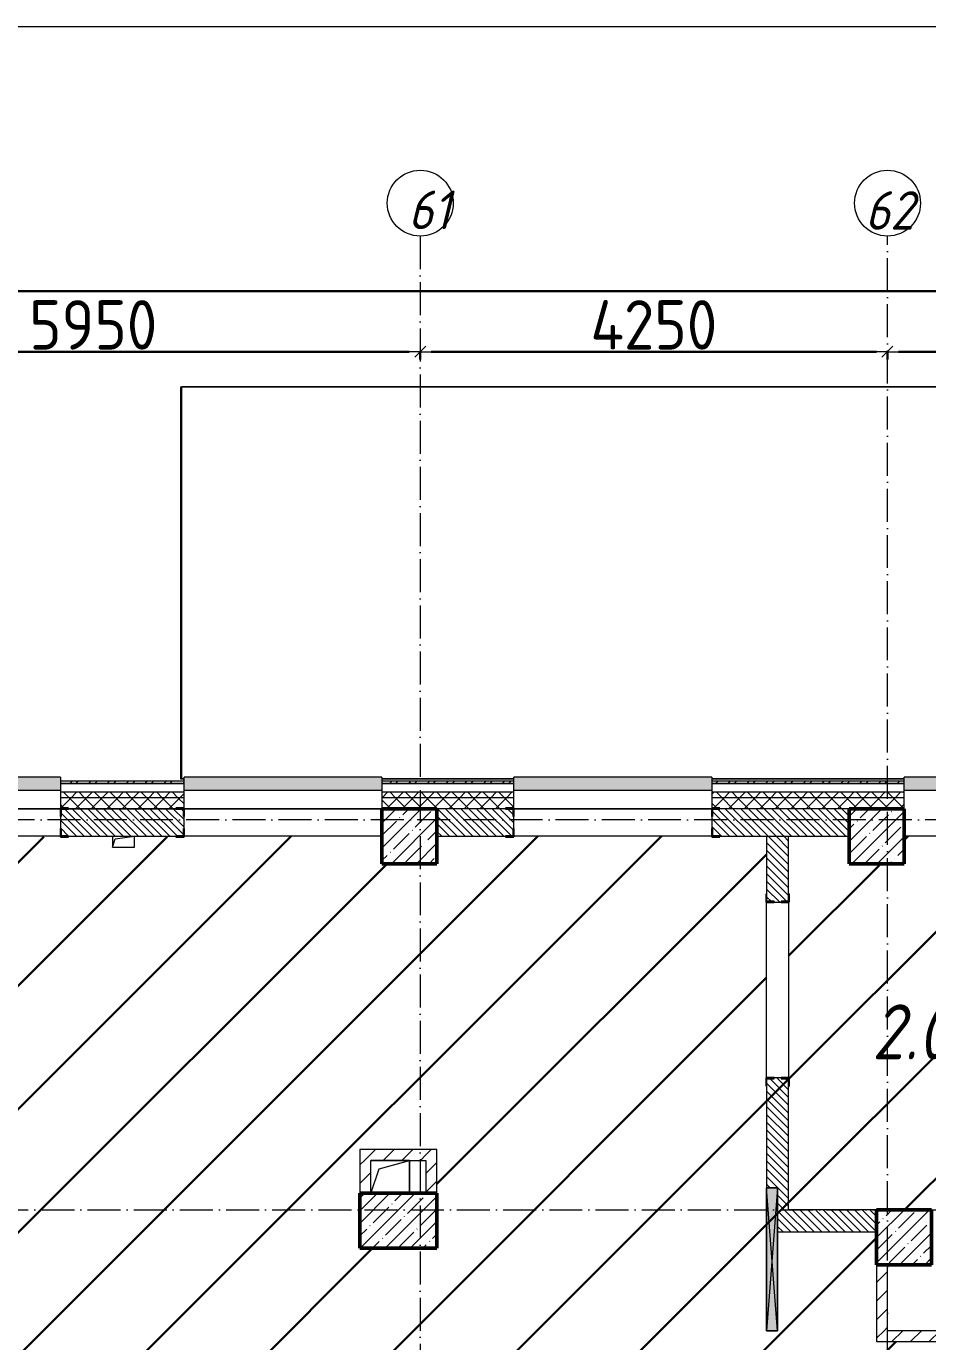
# Model space of a CAD drawing. Header units: millimetres. Extents: x -17017 to 628417, y -109036 to 199237.
# Drawn here: x 128775 to 136975, y 144545 to 156516 of the extents above; entities that cross this region are included whole.
import ezdxf

# ---------------------------------------------------------------- set-up
doc = ezdxf.new("R2010")
doc.units = ezdxf.units.MM
doc.linetypes.add('50_200_ШТРИХ_1Т_ш5_п1_п1_', pattern=[700, 500, -100, 0, -100])
for name, color, linetype, lineweight in [('3.1) ЖБ окна 1.2 м', 102, 'Continuous', 30), ('A-____-____-DIMS', 7, 'Continuous', 9), ('A-DETL-GENF-OTLN', 7, 'Continuous', 9), ('A-FLOR-____-OTLN', 7, 'Continuous', 9), ('A-GENM-____-MCUT', 7, 'Continuous', 25), ('A-GENM-____-OTLN', 7, 'Continuous', 9), ('A-GENM-____-OTLN-1', 7, 'Continuous', 25), ('A-GLAZ-____-OTLN', 7, 'Continuous', 9), ('A-ROOF-____-OTLN', 7, 'Continuous', 9), ('A-WALL-____-MCUT', 7, 'Continuous', 13), ('A-WALL-____-MCUT-1', 7, 'Continuous', 9), ('A-WALL-____-OTLN', 7, 'Continuous', 9), ('A-WALL-____-PATT-1', 7, 'Continuous', 9), ('A-WALL-FNSH-MCUT-1', 7, 'Continuous', 9), ('I-WALL-____-OTLN', 7, 'Continuous', 9), ('S-COLS-____-MCUT', 7, 'Continuous', 50), ('S-COLS-____-OTLN', 7, 'Continuous', 9), ('S-GRID-____-IDEN', 7, 'Continuous', 9), ('S-GRID-____-OTLN-1', 7, '50_200_ШТРИХ_1Т_ш5_п1_п1_', 9), ('Марки помещений', 7, 'Continuous', 9), ('стяжа', 7, 'Continuous', 30)]:
    doc.layers.add(name, color=color, linetype=linetype, lineweight=lineweight)
doc.layers.add('A-GLAZ-____-OTLN-1', color=7, linetype='Continuous', lineweight=9, true_color=0xc0c0c0)
doc.styles.add('ISOCPEUR_I_2', font='isocpeui.ttf', dxfattribs={"width": 0.85, "height": 2.3})
doc.styles.add('ISOCPEUR_I_9', font='isocpeui.ttf', dxfattribs={"width": 0.9, "height": 250})
doc.styles.add('СПДС', font='isocpeur.ttf', dxfattribs={"width": 0.9})
doc.dimstyles.new('Размера А3', dxfattribs={"dimtxt": 200, "dimasz": 100, "dimexe": 70, "dimexo": 100, "dimgap": 20, "dimtad": 1, "dimdec": 0, "dimrnd": 10, "dimzin": 0, "dimdsep": 46, "dimtxsty": 'СПДС', "dimblk": 'ARROWHEAD_6', "dimcen": 1, "dimclrd": 256, "dimclre": 256, "dimclrt": 256, "dimazin": 0, "dimtfac": 1, "dimtdec": 0, "dimtmove": 2, "dimatfit": 3, "dimfxl": 1, "dimtolj": 1, "dimtzin": 0, "dimarcsym": 0})
pattern_1 = [(135, (43259.71, 63713.66), (-35.35534, -35.35534), [])]
pattern_2 = [(45, (43259.71, 63713.66), (-85.53659, 85.53659), []), (45, (43316.74, 63713.66), (-85.53659, 85.53659), [])]
pattern_3 = [(45, (43259.71, 63713.66), (-70.71068, 70.71068), []), (135, (43259.71, 63713.66), (-70.71068, -70.71068), [])]
pattern_4 = [(45, (43259.71, 63713.66), (-84.85281, 84.85281), [])]

# ---------------------------------------------------------------- blocks, each defined once
blk = doc.blocks.new('BSC_Колонна _Прямоугольная - 500х500-V39-АР1_План отверстий 2 этажа в осях 1-64_Ю-ЯЯ')
at = {"layer": 'S-COLS-____-OTLN'}
h = blk.add_hatch(dxfattribs=at)
h.set_pattern_fill('FP_49', color=256, style=0, pattern_type=2)
h.set_pattern_definition([(45, (-89000, -85431.04), (-114.04925, 114.04925), []), (45, (-88885.95, -85431.04), (-114.04925, 114.04925), [201.613, -40.323, 3.353, -36.97])])
h.paths.add_polyline_path([(-250, -250), (250, -250), (250, 250), (-250, 250)], flags=0)
at = {"layer": 'S-COLS-____-MCUT'}
for p, q in [((250, 250), (-250, 250)), ((-250, 250), (-250, -250)), ((250, -250), (250, 250)), ((-250, -250), (250, -250))]:
    blk.add_line(p, q, dxfattribs=at)
blk = doc.blocks.new('BSC_Колонна _Прямоугольная - 500х500-V103-АР1_План отверстий 2 этажа в осях 1-64_Ю-ЯЯ')
at = {"layer": 'S-COLS-____-OTLN'}
h = blk.add_hatch(dxfattribs=at)
h.set_pattern_fill('FP_116', color=256, style=0, pattern_type=2)
h.set_pattern_definition([(135, (85431.04, -93250), (-114.04925, -114.04925), []), (135, (85431.04, -93135.95), (-114.04925, -114.04925), [201.613, -40.323, 3.353, -36.97])])
h.paths.add_polyline_path([(250, 250), (-250, 250), (-250, -250), (250, -250)], flags=0)
at = {"layer": 'S-COLS-____-MCUT'}
for p, q in [((250, 250), (-250, 250)), ((-250, 250), (-250, -250)), ((250, -250), (250, 250)), ((-250, -250), (250, -250))]:
    blk.add_line(p, q, dxfattribs=at)
blk = doc.blocks.new('BSC_Колонна _Прямоугольная - 500х700-V143-АР1_План отверстий 2 этажа в осях 1-64_Ю-ЯЯ')
at = {"layer": 'S-COLS-____-OTLN'}
h = blk.add_hatch(dxfattribs=at)
h.set_pattern_fill('FP_156', color=256, style=0, pattern_type=2)
h.set_pattern_definition([(315, (-81931.04, 88900), (114.04925, 114.04925), []), (315, (-81931.04, 88785.95), (114.04925, 114.04925), [201.613, -40.323, 3.353, -36.97])])
h.paths.add_polyline_path([(-250, -350), (250, -350), (250, 350), (-250, 350)], flags=0)
at = {"layer": 'S-COLS-____-MCUT'}
for p, q in [((250, 350), (-250, 350)), ((-250, 350), (-250, -350)), ((250, -350), (250, 350)), ((-250, -350), (250, -350))]:
    blk.add_line(p, q, dxfattribs=at)
blk = doc.blocks.new('BSC_Колонна _Прямоугольная - 500х500-V148-АР1_План отверстий 2 этажа в осях 1-64_Ю-ЯЯ')
at = {"layer": 'S-COLS-____-OTLN'}
h = blk.add_hatch(dxfattribs=at)
h.set_pattern_fill('FP_162', color=256, style=0, pattern_type=2)
h.set_pattern_definition([(135, (81781.04, -93500), (-114.04925, -114.04925), []), (135, (81781.04, -93385.95), (-114.04925, -114.04925), [201.613, -40.323, 3.353, -36.97])])
h.paths.add_polyline_path([(250, 250), (-250, 250), (-250, -250), (250, -250)], flags=0)
at = {"layer": 'S-COLS-____-MCUT'}
for p, q in [((250, 250), (-250, 250)), ((-250, 250), (-250, -250)), ((250, -250), (250, 250)), ((-250, -250), (250, -250))]:
    blk.add_line(p, q, dxfattribs=at)
blk = doc.blocks.new('Фахверк_СКБ_Уголок - 250_2700-27497298-АР1_План отверстий 2 этажа в осях 1-64_Ю-ЯЯ')
at = {"layer": 'A-GENM-____-MCUT'}
for p, q in [((200, 181), (125, 181)), ((125, 181), (125, 106)), ((131, 106), (131, 175)), ((131, 175), (200, 175)), ((200, 175), (200, 181)), ((125, 106), (131, 106)), ((131, -6), (125, -6)), ((125, -6), (125, -81)), ((125, -81), (200, -81)), ((131, -75), (131, -6)), ((200, -75), (131, -75)), ((200, -81), (200, -75))]:
    blk.add_line(p, q, dxfattribs=at)
blk = doc.blocks.new('Фахверк_СКБ_Уголок - 200_3960-28268576-АР1_План отверстий 2 этажа в осях 1-64_Ю-ЯЯ')
at = {"layer": 'A-GENM-____-MCUT'}
for p, q in [((200, 156), (125, 156)), ((125, 156), (125, 81)), ((131, 81), (131, 150)), ((131, 150), (200, 150)), ((200, 150), (200, 156)), ((125, 81), (131, 81)), ((131, 19), (125, 19)), ((125, 19), (125, -56)), ((131, -50), (131, 19)), ((125, -56), (200, -56)), ((200, -50), (131, -50)), ((200, -56), (200, -50))]:
    blk.add_line(p, q, dxfattribs=at)
blk = doc.blocks.new('154_Стойка_СКБ_Уголок - СМ-2180_200-28268025-АР1_План отверстий 2 этажа в осях 1-64_Ю-ЯЯ')
at = {"layer": 'A-GENM-____-MCUT'}
for p, q in [((125, 156), (125, 81)), ((200, 156), (125, 156)), ((131, 81), (131, 150)), ((131, 150), (200, 150)), ((200, 150), (200, 156)), ((125, 81), (131, 81)), ((131, 19), (125, 19)), ((125, 19), (125, -56)), ((131, -50), (131, 19)), ((125, -56), (200, -56)), ((200, -50), (131, -50)), ((200, -56), (200, -50))]:
    blk.add_line(p, q, dxfattribs=at)
blk = doc.blocks.new('AR_Отверстие прямоугольное _в плите_ - AR_Отверстие прямоугольное _в плите_-V171-АР1_План отверстий 2 этажа в осях 1-64_Ю-ЯЯ')
at = {"layer": 'A-GENM-____-OTLN'}
for p, q in [((-100, 50), (-100, -50)), ((-100, -50), (-75, 25)), ((-75, 25), (100, 50)), ((100, -50), (100, 50)), ((-100, -50), (100, -50))]:
    blk.add_line(p, q, dxfattribs=at)
blk = doc.blocks.new('AR_Отверстие прямоугольное _в плите_ - AR_Отверстие прямоугольное _в плите_-30552577-АР1_План отверстий 2 этажа в осях 1-64_Ю-ЯЯ')
at = {"layer": 'A-GENM-____-OTLN'}
for p, q in [((175, 150), (-175, 150)), ((-100, 75), (175, 150)), ((175, -150), (175, 150)), ((-175, -150), (-100, 75))]:
    blk.add_line(p, q, dxfattribs=at)
blk = doc.blocks.new('Отлив_СКБ - Отлив витража_120_НВФ-31885689-АР1_План отверстий 2 этажа в осях 1-64_Ю-ЯЯ')
at = {"layer": 'A-GLAZ-____-OTLN-1'}
for points in [[(1800, 2), (1800, 120), (0, 120), (0, 2), (737, 2)], [(1800, 0), (1800, 2), (0, 2), (0, 0), (737, 0)]]:
    blk.add_hatch(color=256, dxfattribs=at).paths.add_polyline_path(points, flags=0)
at = {"layer": 'A-GLAZ-____-OTLN'}
for p, q in [((0, 83), (0, 120)), ((1800, 120), (0, 120)), ((1800, 120), (1800, 83)), ((0, 2), (1800, 2)), ((1800, 0), (0, 0))]:
    blk.add_line(p, q, dxfattribs=at)
blk = doc.blocks.new('Отлив_СКБ - Отлив витража_120_НВФ-31885289-АР1_План отверстий 2 этажа в осях 1-64_Ю-ЯЯ')
at = {"layer": 'A-GLAZ-____-OTLN-1'}
for points in [[(1000, 2), (1000, 120), (0, 120), (0, 2), (162, 2)], [(1000, 0), (1000, 2), (0, 2), (0, 0), (162, 0)]]:
    blk.add_hatch(color=256, dxfattribs=at).paths.add_polyline_path(points, flags=0)
at = {"layer": 'A-GLAZ-____-OTLN'}
for p, q in [((0, 83), (0, 120)), ((1000, 120), (0, 120)), ((1000, 120), (1000, 83)), ((0, 2), (1000, 2)), ((1000, 0), (0, 0))]:
    blk.add_line(p, q, dxfattribs=at)
blk = doc.blocks.new('AR_Отверстие прямоугольное _в стене_ - AR_Отверстие прямоугольное _в стене__ОВ-36938153-АР1_План отверстий 2 этажа в осях 1-64_Ю-ЯЯ')
at = {"layer": 'A-GLAZ-____-OTLN'}
blk.add_hatch(color=256, dxfattribs=at).paths.add_polyline_path([(650, -50), (650, 50), (-650, 50), (-650, -50)], flags=0)
at = {"layer": 'A-DETL-GENF-OTLN'}
for p, q in [((-650, -50), (-650, 50)), ((-650, 50), (650, 50)), ((650, 50), (-650, -50)), ((-650, 50), (650, -50)), ((650, 50), (-650, 50)), ((-650, 50), (-650, -50)), ((650, 50), (650, -50)), ((650, -50), (650, 50)), ((650, -50), (-650, -50)), ((-650, -50), (650, -50))]:
    blk.add_line(p, q, dxfattribs=at)
blk = doc.blocks.new('Ось сетки - Круг_Ø6_00__ISO-2_5_0_9K_-25732049-АР1_План отверстий 2 этажа в осях 1-64_Ю-ЯЯ')
at = {"layer": 'S-GRID-____-IDEN'}
blk.add_circle((0, 0), 3, dxfattribs=at)
blk = doc.blocks.new('ARROWHEAD_6')
at = {"color": 0, "linetype": 'Continuous'}
for p, q in [((0, 0), (-1, 0)), ((-0.5, -0.5), (0.5, 0.5))]:
    blk.add_line(p, q, dxfattribs=at)
blk = doc.blocks.new('*D2789')
at = {"layer": 'A-____-____-DIMS', "lineweight": -2, "transparency": 16777216}
for p, q in [((67558, 548862), (67558, 548786)), ((67658, 548856), (73408, 548856)), ((73508, 548862), (73508, 548786))]:
    blk.add_line(p, q, dxfattribs=at)
at = {"layer": 'Defpoints', "color": 0, "transparency": 16777216}
for p in [(67558, 548962), (73508, 548962), (73508, 548856)]:
    blk.add_point(p, dxfattribs=at)
at = {"layer": 'A-____-____-DIMS', "lineweight": -2, "transparency": 16777216, "xscale": 100, "yscale": 100, "zscale": 100, "rotation": 180}
blk.add_blockref('ARROWHEAD_6', (67558, 548856), dxfattribs=at)
at = {"layer": 'A-____-____-DIMS', "lineweight": -2, "transparency": 16777216, "xscale": 100, "yscale": 100, "zscale": 100}
blk.add_blockref('ARROWHEAD_6', (73508, 548856), dxfattribs=at)
at = {"layer": 'A-____-____-DIMS', "transparency": 16777216, "insert": (70533, 549101), "char_height": 450, "width": 2.49, "attachment_point": 5, "style": 'СПДС'}
blk.add_mtext('\\A1;5950', dxfattribs=at)
blk = doc.blocks.new('*D2790')
at = {"layer": 'A-____-____-DIMS', "lineweight": -2, "transparency": 16777216}
for p, q in [((73508, 548862), (73508, 548786)), ((73608, 548856), (77658, 548856)), ((77758, 548862), (77758, 548786))]:
    blk.add_line(p, q, dxfattribs=at)
at = {"layer": 'Defpoints', "color": 0, "transparency": 16777216}
for p in [(73508, 548962), (77758, 548962), (77758, 548856)]:
    blk.add_point(p, dxfattribs=at)
at = {"layer": 'A-____-____-DIMS', "lineweight": -2, "transparency": 16777216, "xscale": 100, "yscale": 100, "zscale": 100, "rotation": 180}
blk.add_blockref('ARROWHEAD_6', (73508, 548856), dxfattribs=at)
at = {"layer": 'A-____-____-DIMS', "lineweight": -2, "transparency": 16777216, "xscale": 100, "yscale": 100, "zscale": 100}
blk.add_blockref('ARROWHEAD_6', (77758, 548856), dxfattribs=at)
at = {"layer": 'A-____-____-DIMS', "transparency": 16777216, "insert": (75633, 549101), "char_height": 450, "width": 2.56, "attachment_point": 5, "style": 'СПДС'}
blk.add_mtext('\\A1;4250', dxfattribs=at)
blk = doc.blocks.new('*D2791')
at = {"layer": 'A-____-____-DIMS', "lineweight": -2, "transparency": 16777216}
for p, q in [((77758, 548862), (77758, 548786)), ((77858, 548856), (81808, 548856)), ((81908, 548862), (81908, 548786))]:
    blk.add_line(p, q, dxfattribs=at)
at = {"layer": 'Defpoints', "color": 0, "transparency": 16777216}
for p in [(77758, 548962), (81908, 548962), (81908, 548856)]:
    blk.add_point(p, dxfattribs=at)
at = {"layer": 'A-____-____-DIMS', "lineweight": -2, "transparency": 16777216, "xscale": 100, "yscale": 100, "zscale": 100, "rotation": 180}
blk.add_blockref('ARROWHEAD_6', (77758, 548856), dxfattribs=at)
at = {"layer": 'A-____-____-DIMS', "lineweight": -2, "transparency": 16777216, "xscale": 100, "yscale": 100, "zscale": 100}
blk.add_blockref('ARROWHEAD_6', (81908, 548856), dxfattribs=at)
at = {"layer": 'A-____-____-DIMS', "transparency": 16777216, "insert": (79833, 549101), "char_height": 450, "width": 2.38, "attachment_point": 5, "style": 'СПДС'}
blk.add_mtext('\\A1;4150', dxfattribs=at)
blk = doc.blocks.new('*D2793')
at = {"layer": 'A-____-____-DIMS', "lineweight": -2, "transparency": 16777216}
for p, q in [((-17942, 549415), (-17942, 549339)), ((-17842, 549409), (32942, 549409)), ((85458, 549409), (34521, 549409)), ((85558, 549415), (85558, 549339))]:
    blk.add_line(p, q, dxfattribs=at)
at = {"layer": 'Defpoints', "color": 0, "transparency": 16777216}
for p in [(-17942, 549515), (85558, 549515), (85558, 549409)]:
    blk.add_point(p, dxfattribs=at)
at = {"layer": 'A-____-____-DIMS', "lineweight": -2, "transparency": 16777216, "xscale": 100, "yscale": 100, "zscale": 100, "rotation": 180}
blk.add_blockref('ARROWHEAD_6', (-17942, 549409), dxfattribs=at)
at = {"layer": 'A-____-____-DIMS', "lineweight": -2, "transparency": 16777216, "xscale": 100, "yscale": 100, "zscale": 100}
blk.add_blockref('ARROWHEAD_6', (85558, 549409), dxfattribs=at)
at = {"layer": 'A-____-____-DIMS', "transparency": 16777216, "insert": (32962, 549869), "char_height": 450, "width": 3.54, "attachment_point": 1, "line_spacing_factor": 1.149209, "style": 'СПДС'}
blk.add_mtext('\\A1;103500', dxfattribs=at)
blk = doc.blocks.new('2этаж')
at = {"layer": 'S-GRID-____-OTLN-1', "color": 251, "ltscale": 0.6, "true_color": 0x636466}
for p, q in [((73508.3, 549908.8), (73508.3, 498997)), ((77758.3, 498997), (77758.3, 549908.8)), ((88482.7, 544597), (-20260.4, 544597)), ((-20260.4, 541047), (88482.7, 541047))]:
    blk.add_line(p, q, dxfattribs=at)
at = {"layer": 'S-GRID-____-IDEN', "xscale": 99.99999999999993, "yscale": 99.99999999999993, "zscale": 99.99999999999993, "rotation": 180}
blk.add_blockref('Ось сетки - Круг_Ø6_00__ISO-2_5_0_9K_-25732049-АР1_План отверстий 2 этажа в осях 1-64_Ю-ЯЯ', (73508.3, 550208.8), dxfattribs=at)
at = {"layer": 'S-GRID-____-IDEN', "xscale": 99.99999999999993, "yscale": 99.99999999999993, "zscale": 99.99999999999993}
blk.add_blockref('Ось сетки - Круг_Ø6_00__ISO-2_5_0_9K_-25732049-АР1_План отверстий 2 этажа в осях 1-64_Ю-ЯЯ', (77758.3, 550208.8), dxfattribs=at)
at = {"layer": 'S-GRID-____-IDEN', "char_height": 350, "attachment_point": 1, "style": 'ISOCPEUR_I_9'}
for s, insert, width in [('61', (73397.8, 550322.7), 346.329), ('62', (77553.4, 550317.6), 404.05)]:
    blk.add_mtext(s, dxfattribs=dict(at, insert=insert, width=width))
at = {"layer": 'A-____-____-DIMS'}
dim = blk.add_linear_dim(base=(85558.3, 549408.6), p1=(-17941.7, 549514.7), p2=(85558.3, 549514.7), dimstyle='Размера А3', override={"dimtxt": 450}, dxfattribs=at)
dim.commit()
dim.dimension.update_dxf_attribs({"geometry": '*D2793', "text_midpoint": (33731.2, 549568.6), "dimtype": 160})
for base, p1, p2, picture, middle in [((73508.3, 548856.4), (67558.3, 548962.5), (73508.3, 548962.5), '*D2789', (70533.3, 549101.4)), ((77758.3, 548856.4), (73508.3, 548962.5), (77758.3, 548962.5), '*D2790', (75633.3, 549101.4)), ((81908.3, 548856.4), (77758.3, 548962.5), (81908.3, 548962.5), '*D2791', (79833.3, 549101.4))]:
    dim = blk.add_linear_dim(base=base, p1=p1, p2=p2, dimstyle='Размера А3', override={"dimtxt": 450}, dxfattribs=at)
    dim.commit()
    dim.dimension.update_dxf_attribs({"geometry": picture, "text_midpoint": middle})

msp = doc.modelspace()

# ---------------------------------------------------------------- hatches: boundary and pattern name
at = {"layer": 'A-WALL-____-PATT-1'}
h = msp.add_hatch(dxfattribs=at)
h.set_pattern_fill('FP_1', color=256, style=0, pattern_type=2)
h.set_pattern_definition(pattern_3)
h.paths.add_polyline_path([(144610, 149495), (144660, 149495), (144660, 149545), (137760, 149545), (137760, 149495), (142225, 149495)], flags=0)
h.paths.add_polyline_path([(132503, 149495), (133210, 149495), (133210, 149545), (132010, 149545), (132010, 149495)], flags=0)
h.paths.add_polyline_path([(135010, 149495), (136760, 149495), (136760, 149545), (135010, 149545)], flags=0)
h.paths.add_polyline_path([(130210, 149495), (130210, 149545), (129085, 149545), (129085, 149495), (129852, 149495)], flags=0)
h.paths.add_polyline_path([(127285, 149495), (127285, 149545), (126160, 149545), (126160, 149495), (127201, 149495)], flags=0)
h.paths.add_polyline_path([(120310, 149495), (121510, 149495), (121510, 149545), (120310, 149545)], flags=0)
h.paths.add_polyline_path([(118510, 149495), (118510, 149545), (114960, 149545), (114960, 149495), (117480, 149495)], flags=0)
h.paths.add_polyline_path([(113160, 149495), (113160, 149545), (111960, 149545), (111960, 149495)], flags=0)
h.paths.add_polyline_path([(110160, 149495), (110160, 149545), (108960, 149545), (108960, 149495)], flags=0)
h.paths.add_polyline_path([(107160, 149495), (107160, 149545), (105910, 149545), (105910, 149495), (106875, 149495)], flags=0)
h.paths.add_polyline_path([(103340, 149495), (104110, 149495), (104110, 149545), (102910, 149545), (102910, 149495)], flags=0)
h.paths.add_polyline_path([(101110, 149495), (101110, 149545), (99910, 149545), (99910, 149495), (100688, 149495)], flags=0)
h.paths.add_polyline_path([(98110, 149495), (98110, 149545), (96910, 149545), (96910, 149495)], flags=0)
h.paths.add_polyline_path([(94502, 149495), (95110, 149495), (95110, 149545), (93460, 149545), (93460, 149495), (93618, 149495)], flags=0)
h = msp.add_hatch(dxfattribs=at)
h.set_pattern_fill('FP_3', color=256, style=0, pattern_type=2)
h.set_pattern_definition(pattern_2)
h.paths.add_polyline_path([(129852, 149625), (130210, 149625), (130210, 149645), (129085, 149645), (129085, 149625)], flags=0)
h.paths.add_polyline_path([(132270, 149625), (132270, 149645), (132010, 149645), (132010, 149625)], flags=0)
h.paths.add_polyline_path([(127285, 149625), (127285, 149645), (126160, 149645), (126160, 149625), (127201, 149625)], flags=0)
h.paths.add_polyline_path([(121510, 149625), (121510, 149645), (120310, 149645), (120310, 149625), (121015, 149625)], flags=0)
h.paths.add_polyline_path([(117995, 149625), (118510, 149625), (118510, 149645), (117995, 149645)], flags=0)
h = msp.add_hatch(dxfattribs=at)
h.set_pattern_fill('FP_3', color=256, style=0, pattern_type=2)
h.set_pattern_definition(pattern_2)
h.paths.add_polyline_path([(144740, 149625), (144760, 149625), (144760, 149645), (137760, 149645), (137760, 149625), (142225, 149625)], flags=0)
h.paths.add_polyline_path([(136760, 149625), (136760, 149645), (135010, 149645), (135010, 149625), (135155, 149625)], flags=0)
h.paths.add_polyline_path([(132503, 149625), (133210, 149625), (133210, 149645), (132270, 149645), (132270, 149625)], flags=0)
h = msp.add_hatch(dxfattribs=at)
h.set_pattern_fill('FP_1', color=256, style=0, pattern_type=2)
h.set_pattern_definition(pattern_3)
h.paths.add_polyline_path([(144510, 149395), (144610, 149395), (144610, 149495), (137760, 149495), (137760, 149395), (142225, 149395)], flags=0)
h.paths.add_polyline_path([(136260, 149395), (136760, 149395), (136760, 149495), (135010, 149495), (135010, 149401), (135085, 149401), (135085, 149395), (135155, 149395)], flags=0)
h.paths.add_polyline_path([(132503, 149395), (133135, 149395), (133135, 149401), (133210, 149401), (133210, 149495), (132010, 149495), (132010, 149395)], flags=0)
h.paths.add_polyline_path([(129852, 149395), (130135, 149395), (130135, 149401), (130210, 149401), (130210, 149495), (129085, 149495), (129085, 149401), (129160, 149401), (129160, 149395)], flags=0)
h.paths.add_polyline_path([(127201, 149395), (127210, 149395), (127210, 149401), (127285, 149401), (127285, 149495), (126160, 149495), (126160, 149395), (126660, 149395)], flags=0)
h.paths.add_polyline_path([(120760, 149395), (121435, 149395), (121435, 149401), (121510, 149401), (121510, 149495), (120310, 149495), (120310, 149401), (120385, 149401), (120385, 149395)], flags=0)
h.paths.add_polyline_path([(118510, 149395), (118510, 149495), (114960, 149495), (114960, 149401), (115035, 149401), (115035, 149395), (118010, 149395)], flags=0)
h.paths.add_polyline_path([(111960, 149395), (113085, 149395), (113085, 149401), (113160, 149401), (113160, 149495), (111960, 149495)], flags=0)
h.paths.add_polyline_path([(109035, 149395), (110085, 149395), (110085, 149401), (110160, 149401), (110160, 149495), (108960, 149495), (108960, 149401), (109035, 149401)], flags=0)
h.paths.add_polyline_path([(107085, 149395), (107085, 149401), (107160, 149401), (107160, 149495), (105910, 149495), (105910, 149401), (105985, 149401), (105985, 149395), (106875, 149395)], flags=0)
h.paths.add_polyline_path([(104035, 149395), (104035, 149401), (104110, 149401), (104110, 149495), (102910, 149495), (102910, 149401), (102985, 149401), (102985, 149395), (103340, 149395)], flags=0)
h.paths.add_polyline_path([(101035, 149395), (101035, 149401), (101110, 149401), (101110, 149495), (99910, 149495), (99910, 149401), (99985, 149401), (99985, 149395), (100688, 149395)], flags=0)
h.paths.add_polyline_path([(96985, 149395), (98035, 149395), (98035, 149401), (98110, 149401), (98110, 149495), (96910, 149495), (96910, 149401), (96985, 149401)], flags=0)
h.paths.add_polyline_path([(95035, 149395), (95035, 149401), (95110, 149401), (95110, 149495), (93460, 149495), (93460, 149395), (94502, 149395)], flags=0)
h = msp.add_hatch(dxfattribs=at)
h.set_pattern_fill('FP_6', color=256, style=0, pattern_type=2)
h.set_pattern_definition(pattern_1)
h.paths.add_polyline_path([(130135, 149145), (130204, 149145), (130204, 149214), (130210, 149214), (130210, 149326), (130204, 149326), (130204, 149395), (129091, 149395), (129091, 149326), (129085, 149326), (129085, 149214), (129091, 149214), (129091, 149145), (129852, 149145)], flags=0)
h.paths.add_polyline_path([(127210, 149145), (127279, 149145), (127279, 149214), (127285, 149214), (127285, 149326), (127279, 149326), (127279, 149395), (126660, 149395), (126660, 149145), (127201, 149145)], flags=0)
h = msp.add_hatch(dxfattribs=at)
h.set_pattern_fill('FP_6', color=256, style=0, pattern_type=2)
h.set_pattern_definition(pattern_1)
h.paths.add_polyline_path([(135016, 149145), (136260, 149145), (136260, 149395), (135016, 149395), (135016, 149326), (135010, 149326), (135010, 149214), (135016, 149214), (135016, 149146)], flags=0)
h.paths.add_polyline_path([(133204, 149145), (133204, 149214), (133210, 149214), (133210, 149326), (133204, 149326), (133204, 149395), (132510, 149395), (132510, 149145), (133135, 149145)], flags=0)
h = msp.add_hatch(dxfattribs=at)
h.set_pattern_fill('FP_6', color=256, style=0, pattern_type=2)
h.set_pattern_definition(pattern_1)
h.paths.add_polyline_path([(135710, 145545), (135710, 146939), (135641, 146939), (135641, 146945), (135579, 146945), (135579, 146939), (135510, 146939), (135510, 145945), (135610, 145945), (135610, 145545)], flags=0)
h.paths.add_polyline_path([(135641, 148545), (135641, 148551), (135710, 148551), (135710, 149145), (135510, 149145), (135510, 148551), (135579, 148551), (135579, 148545)], flags=0)
h = msp.add_hatch(dxfattribs=at)
h.set_pattern_fill('FP_4', color=256, style=0, pattern_type=2)
h.set_pattern_definition(pattern_4)
h.paths.add_polyline_path([(132410, 146195), (132410, 146295), (131810, 146295), (131810, 146195), (131910, 146195)], flags=0)
h = msp.add_hatch(dxfattribs=at)
h.set_pattern_fill('FP_4', color=256, style=0, pattern_type=2)
h.set_pattern_definition(pattern_4)
h.paths.add_polyline_path([(132510, 145895), (132510, 145895), (132510, 146295), (132410, 146295), (132410, 145895)], flags=0)
h = msp.add_hatch(dxfattribs=at)
h.set_pattern_fill('FP_4', color=256, style=0, pattern_type=2)
h.set_pattern_definition(pattern_4)
h.paths.add_polyline_path([(131910, 145895), (131910, 146195), (131810, 146195), (131810, 145895)], flags=0)
h = msp.add_hatch(dxfattribs=at)
h.set_pattern_fill('FP_6', color=256, style=0, pattern_type=2)
h.set_pattern_definition(pattern_1)
h.paths.add_polyline_path([(136510, 145545), (136510, 145745), (135710, 145745), (135710, 145545)], flags=0)
h = msp.add_hatch(dxfattribs=at)
h.set_pattern_fill('FP_4', color=256, style=0, pattern_type=2)
h.set_pattern_definition(pattern_4)
h.paths.add_polyline_path([(136610, 144645), (136610, 145245), (136510, 145245), (136510, 144645)], flags=0)
h = msp.add_hatch(dxfattribs=at)
h.set_pattern_fill('FP_4', color=256, style=0, pattern_type=2)
h.set_pattern_definition(pattern_4)
h.paths.add_polyline_path([(137210, 144545), (137210, 144645), (136510, 144645), (136510, 144545)], flags=0)
at = {"layer": 'стяжа'}
h = msp.add_hatch(dxfattribs=at)
h.set_pattern_fill('ANSI31', color=5, scale=250)
h.paths.add_polyline_path([(134640, 138865), (136940, 138865), (136940, 142795), (136510, 142795), (136510, 143295), (136940, 143295), (136940, 144545), (136510, 144545), (136510, 145245), (136510, 145745), (135710, 145745), (135710, 146939), (135641, 146939), (135641, 146945), (135510, 146945), (135510, 148545), (135504, 148545), (135504, 148620), (135510, 149145), (135085, 149145), (135085, 149139), (135010, 149139), (135010, 149145), (133210, 149145), (133210, 149139), (133135, 149139), (132510, 149145), (132510, 148895), (132010, 148895), (132010, 149145), (130210, 149145), (130210, 149139), (130135, 149139), (129760, 149141), (129760, 149045), (129560, 149045), (129560, 149145), (129160, 149145), (129160, 149139), (129085, 149139), (127285, 149145), (127285, 149139), (127210, 149139), (126860, 149143), (126860, 149045), (126660, 149045), (126660, 148895), (126660, 148570), (126666, 148570), (126666, 148495), (126660, 146870), (126666, 146870), (126666, 146801), (126666, 146795), (126666, 146720), (126662, 146145), (127060, 146145), (127060, 144745), (127060, 141795), (127060, 140395), (127060, 137445), (127060, 136045), (126190, 136045), (124840, 136045), (124210, 136045), (124160, 136045), (121710, 136045), (121710, 133595), (121460, 133595), (121460, 130795), (121460, 130295), (120760, 130295), (120760, 130795), (120760, 130895), (118510, 130895), (118270, 130895), (118270, 130355), (118270, 130295), (118210, 130295), (118210, 128615), (118210, 128365), (118210, 128210), (118270, 128210), (118270, 127995), (121660, 127995), (123160, 127995), (123160, 128001), (123235, 128001), (123760, 127995), (124860, 127995), (128110, 127995), (128110, 128001), (128185, 128001), (132510, 127995), (132510, 127095), (132510, 126595), (132510, 123595), (132510, 123095), (132510, 121070), (132516, 121070), (132516, 120995), (132470, 120995), (132470, 120990), (132304, 120990), (132304, 121070), (132310, 123095), (131810, 123095), (131810, 123495), (130656, 123495), (130610, 123495), (129610, 123495), (129564, 123495), (129410, 123495), (129410, 121145), (129410, 121095), (129410, 119095), (129535, 119095), (129535, 119101), (129610, 119101), (129616, 119101), (129685, 119101), (129920, 119095), (130370, 119095), (130760, 119095), (130810, 119095), (130925, 119095), (131125, 119095), (132010, 119095), (132010, 119395), (132510, 119395), (132510, 119789), (132441, 119789), (132379, 119795), (132441, 119795), (132516, 119795), (132516, 119720), (132510, 119395), (132510, 119095), (136510, 119095), (136510, 119395), (136940, 119395), (136940, 124845), (136510, 124845), (136510, 125345), (136940, 125345), (136940, 127845), (136510, 127845), (136510, 128275), (134640, 128275)])
h.paths.add_polyline_path([(127060, 134095), (127060, 133595), (126760, 133595), (126060, 133595), (126060, 134095), (126760, 134095)], flags=16)
h.paths.add_polyline_path([(127047, 134082), (127047, 133607), (126760, 133607), (126760, 134082)], flags=0)
h.paths.add_polyline_path([(131810, 134295), (131960, 134295), (132360, 134295), (132510, 134295), (132510, 134095), (132510, 133595), (131810, 133595), (131810, 134095)], flags=16)
h.paths.add_polyline_path([(131822, 134282), (131960, 134282), (131960, 134220), (132360, 134220), (132360, 134282), (132497, 134282), (132497, 134095), (131822, 134095)], flags=0)
h.paths.add_polyline_path([(131810, 137795), (131810, 137895), (131810, 138045), (131810, 139045), (131810, 139545), (132510, 139545), (132510, 139045), (132510, 138045), (132510, 137895), (132510, 137795)], flags=16)
h.paths.add_polyline_path([(131810, 137895), (131810, 138045), (131910, 138045), (131910, 138195), (132410, 138195), (132410, 138045), (132510, 138045), (132510, 137895), (132410, 137895), (131910, 137895)], flags=16)
h.paths.add_polyline_path([(131810, 137895), (131860, 137970), (131810, 138045), (131910, 138045), (131910, 137895)], flags=0)
h.paths.add_polyline_path([(132010, 138945), (131910, 138295), (131910, 138295), (132410, 138295), (132410, 139045)], flags=0)
h.paths.add_polyline_path([(132410, 137895), (132410, 138045), (132510, 138045), (132460, 137970), (132510, 137895)], flags=0)
h.paths.add_polyline_path([(131710, 131295), (132510, 131295), (132510, 130795), (132510, 130295), (131810, 130295), (131710, 130295)], flags=16)
h.paths.add_polyline_path([(131810, 131195), (132410, 131195), (132410, 130795), (131810, 130795)], flags=0)
h.paths.add_polyline_path([(126760, 130795), (126760, 130295), (126760, 130095), (126760, 128995), (126760, 128895), (125960, 128895), (125960, 130795), (126060, 130795)], flags=16)
h.paths.add_polyline_path([(126060, 130295), (126660, 130295), (126660, 130095), (126760, 130095), (126760, 128995), (126660, 128995), (126060, 128995)], flags=0)
h.paths.add_polyline_path([(126760, 130095), (126710, 129545), (126760, 128995), (126660, 128995), (126660, 130095)], flags=0)
h.paths.add_polyline_path([(131810, 141395), (131810, 141895), (132510, 141895), (132510, 141395)], flags=16)
h.paths.add_polyline_path([(131810, 145395), (131810, 145895), (131810, 146295), (132510, 146295), (132510, 145895), (132510, 145395)], flags=16)
h.paths.add_polyline_path([(131910, 145895), (131910, 146195), (132410, 146195), (132410, 145895)], flags=0)
h.paths.add_polyline_path([(135510, 144645), (135510, 145945), (135510, 146870), (135504, 146870), (135504, 146939), (135510, 146939), (135510, 146870), (135510, 145945), (135610, 145945), (135610, 144645)], flags=16)
h.paths.add_polyline_path([(135510, 144645), (135510, 145945), (135610, 145945), (135610, 144645)], flags=16)
h.paths.add_polyline_path([(132379, 119789), (132470, 119800), (132350, 119800), (132350, 119789)], flags=17)
h.paths.add_polyline_path([(132310, 119789), (132304, 119795), (132304, 119720), (132310, 119720)], flags=17)
h = msp.add_hatch(dxfattribs=at)
h.set_pattern_fill('ANSI31', color=5, scale=250)
h.paths.add_polyline_path([(138810, 149145), (137760, 149145), (136760, 149145), (136760, 148895), (136260, 148895), (136260, 149145), (135710, 149145), (135710, 148620), (135716, 148620), (135716, 148545), (135710, 148545), (135710, 146945), (135716, 146945), (135716, 146870), (135710, 145745), (136510, 145745), (137010, 145745), (138810, 145745), (138810, 147295)])

# ---------------------------------------------------------------- linework, layer by layer
at = {"color": 1, "lineweight": 0}
msp.add_lwpolyline([(35697, 156516), (148933, 156516), (148933, 57688), (35697, 57688)], close=True, dxfattribs=at)
at = {"layer": 'A-FLOR-____-OTLN'}
for p, q in [((131910, 146194), (132260, 146194)), ((132260, 146194), (132260, 145895))]:
    msp.add_line(p, q, dxfattribs=at)
at = {"layer": 'A-ROOF-____-OTLN'}
msp.add_line((130186, 153232), (130190, 153232), dxfattribs=at)
at = {"layer": 'A-WALL-____-MCUT'}
for p, q in [((129085, 149625), (129085, 149401)), ((130210, 149625), (129085, 149625)), ((129085, 149625), (130210, 149625)), ((130210, 149401), (130210, 149625)), ((133210, 149625), (132010, 149625)), ((132010, 149625), (132010, 149395)), ((132010, 149625), (132270, 149625)), ((133210, 149401), (133210, 149625)), ((136760, 149625), (135010, 149625)), ((135010, 149625), (135010, 149401)), ((136760, 149395), (136760, 149625)), ((129085, 149326), (129085, 149214)), ((130210, 149214), (130210, 149326)), ((133210, 149214), (133210, 149326)), ((135010, 149326), (135010, 149214)), ((129160, 149145), (130135, 149145)), ((132510, 149145), (133135, 149145)), ((135085, 149145), (136260, 149145)), ((135510, 149145), (135510, 148620)), ((135710, 148620), (135710, 149145)), ((135579, 148545), (135641, 148545)), ((135641, 146945), (135579, 146945)), ((135510, 146870), (135510, 145945)), ((135710, 145745), (135710, 146870)), ((136510, 145745), (135710, 145745)), ((135610, 145545), (136510, 145545))]:
    msp.add_line(p, q, dxfattribs=at)
at = {"layer": 'A-WALL-____-MCUT-1'}
for p, q in [((130210, 149545), (129085, 149545)), ((133210, 149545), (132010, 149545)), ((136760, 149545), (135010, 149545)), ((130210, 149495), (129085, 149495)), ((133210, 149495), (132010, 149495)), ((136760, 149495), (135010, 149495)), ((129160, 149395), (130135, 149395)), ((130135, 149395), (129160, 149395)), ((133135, 149395), (132510, 149395)), ((136260, 149395), (135085, 149395))]:
    msp.add_line(p, q, dxfattribs=at)
at = {"layer": 'A-WALL-____-OTLN'}
for p, q in [((129085, 149395), (127285, 149395)), ((127285, 149395), (129085, 149395)), ((132010, 149395), (130210, 149395)), ((130210, 149395), (132010, 149395)), ((135010, 149395), (133210, 149395)), ((133210, 149395), (135010, 149395)), ((129085, 149145), (127285, 149145)), ((132010, 149145), (130210, 149145)), ((135010, 149145), (133210, 149145)), ((137760, 149145), (136760, 149145))]:
    msp.add_line(p, q, dxfattribs=at)
at = {"layer": 'A-WALL-FNSH-MCUT-1'}
for p, q in [((130210, 149645), (129085, 149645)), ((129085, 149645), (129085, 149625)), ((130210, 149625), (130210, 149645)), ((133210, 149645), (132010, 149645)), ((132010, 149645), (132010, 149625)), ((132270, 149625), (133210, 149625)), ((133210, 149625), (133210, 149645)), ((136760, 149645), (135010, 149645)), ((135010, 149645), (135010, 149625)), ((135010, 149625), (136760, 149625)), ((136760, 149625), (136760, 149645)), ((132510, 146295), (131810, 146295)), ((131810, 146295), (131810, 145895)), ((132510, 145895), (132510, 146295)), ((131910, 146195), (132410, 146195)), ((131910, 145895), (131910, 146195)), ((132410, 146195), (132410, 145895)), ((136510, 145245), (136510, 144545)), ((136610, 144645), (136610, 145245)), ((138660, 144645), (136610, 144645)), ((136510, 144545), (139060, 144545))]:
    msp.add_line(p, q, dxfattribs=at)
at = {"layer": 'I-WALL-____-OTLN'}
for p, q in [((130190, 153238), (142641, 153238)), ((130190, 153238), (130190, 153232)), ((130180, 149664), (130180, 153235)), ((130180, 153235), (130186, 153235)), ((130186, 153235), (130186, 149670)), ((142635, 153232), (130190, 153232)), ((130180, 149670), (130210, 149670)), ((130210, 149664), (130180, 149664)), ((132010, 149670), (133210, 149670)), ((133210, 149664), (132010, 149664)), ((135010, 149670), (136760, 149670)), ((136760, 149664), (135010, 149664)), ((135510, 146945), (135510, 148545)), ((135710, 148545), (135710, 146945))]:
    msp.add_line(p, q, dxfattribs=at)

# ---------------------------------------------------------------- block references
at = {"layer": '3.1) ЖБ окна 1.2 м'}
msp.add_blockref('2этаж', (58851, -395302), dxfattribs=at)
at = {"layer": 'A-GENM-____-OTLN'}
for name, p in [('AR_Отверстие прямоугольное _в плите_ - AR_Отверстие прямоугольное _в плите_-V171-АР1_План отверстий 2 этажа в осях 1-64_Ю-ЯЯ', (129660, 149095)), ('AR_Отверстие прямоугольное _в плите_ - AR_Отверстие прямоугольное _в плите_-30552577-АР1_План отверстий 2 этажа в осях 1-64_Ю-ЯЯ', (132085, 146044))]:
    msp.add_blockref(name, p, dxfattribs=at)
at = {"layer": 'A-GENM-____-OTLN-1'}
for p in [(128960, 149220), (134885, 149220)]:
    msp.add_blockref('Фахверк_СКБ_Уголок - 250_2700-27497298-АР1_План отверстий 2 этажа в осях 1-64_Ю-ЯЯ', p, dxfattribs=at)
for name, p, rotation in [('Фахверк_СКБ_Уголок - 250_2700-27497298-АР1_План отверстий 2 этажа в осях 1-64_Ю-ЯЯ', (130335, 149320), 180), ('Фахверк_СКБ_Уголок - 250_2700-27497298-АР1_План отверстий 2 этажа в осях 1-64_Ю-ЯЯ', (133335, 149320), 180), ('Фахверк_СКБ_Уголок - 200_3960-28268576-АР1_План отверстий 2 этажа в осях 1-64_Ю-ЯЯ', (135660, 148420), 90), ('154_Стойка_СКБ_Уголок - СМ-2180_200-28268025-АР1_План отверстий 2 этажа в осях 1-64_Ю-ЯЯ', (135560, 147070), 270)]:
    msp.add_blockref(name, p, dxfattribs=dict(at, rotation=rotation))
at = {"layer": 'A-GLAZ-____-OTLN'}
for name, p in [('Отлив_СКБ - Отлив витража_120_НВФ-31885689-АР1_План отверстий 2 этажа в осях 1-64_Ю-ЯЯ', (127285, 149562)), ('Отлив_СКБ - Отлив витража_120_НВФ-31885689-АР1_План отверстий 2 этажа в осях 1-64_Ю-ЯЯ', (130210, 149562)), ('Отлив_СКБ - Отлив витража_120_НВФ-31885689-АР1_План отверстий 2 этажа в осях 1-64_Ю-ЯЯ', (133210, 149562)), ('Отлив_СКБ - Отлив витража_120_НВФ-31885289-АР1_План отверстий 2 этажа в осях 1-64_Ю-ЯЯ', (136760, 149562))]:
    msp.add_blockref(name, p, dxfattribs=at)
at = {"layer": 'A-GLAZ-____-OTLN', "rotation": 270}
msp.add_blockref('AR_Отверстие прямоугольное _в стене_ - AR_Отверстие прямоугольное _в стене__ОВ-36938153-АР1_План отверстий 2 этажа в осях 1-64_Ю-ЯЯ', (135560, 145295), dxfattribs=at)
at = {"layer": 'S-COLS-____-OTLN'}
msp.add_blockref('BSC_Колонна _Прямоугольная - 500х500-V39-АР1_План отверстий 2 этажа в осях 1-64_Ю-ЯЯ', (132260, 149145), dxfattribs=at)
for name, p, rotation in [('BSC_Колонна _Прямоугольная - 500х500-V103-АР1_План отверстий 2 этажа в осях 1-64_Ю-ЯЯ', (136510, 149145), 269.9999999999997), ('BSC_Колонна _Прямоугольная - 500х700-V143-АР1_План отверстий 2 этажа в осях 1-64_Ю-ЯЯ', (132160, 145645), 89.9999999999999), ('BSC_Колонна _Прямоугольная - 500х500-V148-АР1_План отверстий 2 этажа в осях 1-64_Ю-ЯЯ', (136760, 145495), 269.9999999999997)]:
    msp.add_blockref(name, p, dxfattribs=dict(at, rotation=rotation))

# ---------------------------------------------------------------- texts
at = {"layer": 'Марки помещений', "insert": (136468, 147615), "char_height": 500, "width": 785.65, "attachment_point": 1, "style": 'ISOCPEUR_I_2'}
msp.add_mtext('2.023', dxfattribs=at)

doc.saveas('drawing.dxf')
